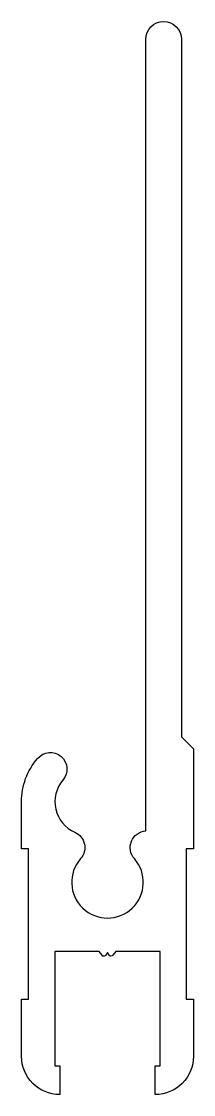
# Model space of a CAD drawing. Extents: x 727.3 to 734.5, y -42.4 to 2.6.
import ezdxf

# ---------------------------------------------------------------- set-up
doc = ezdxf.new("R2010")
doc.units = 0
doc.header["$LTSCALE"] = 15
doc.layers.get('0').update_dxf_attribs({"linetype": 'CONTINUOUS'})

msp = doc.modelspace()

# ---------------------------------------------------------------- linework, layer by layer
at = {"color": 0, "ltscale": 0.05}
msp.add_lwpolyline([(733.957, -27.388), (734.457, -27.888), (734.457, -32.088), (734.157, -32.088), (734.157, -38.388), (734.457, -38.388), (734.457, -40.788, -0.414214), (732.857, -42.388), (732.857, -41.188), (733.057, -41.188), (733.057, -36.388), (731.207, -36.388), (731.087, -36.548, -0.524993), (730.923, -36.541), (730.857, -36.438), (730.792, -36.541, -0.524993), (730.627, -36.548), (730.507, -36.388), (728.657, -36.388), (728.657, -41.188), (728.857, -41.188), (728.857, -42.388, -0.414214), (727.257, -40.788), (727.257, -38.388), (727.557, -38.388), (727.557, -32.088), (727.257, -32.088), (727.257, -30.111, -0.178707), (727.929, -28.291, -1), (728.993, -29.201, 0.502297), (729.491, -31.391, -0.507324), (729.733, -32.495, 2.217178), (731.981, -32.495, -0.62141), (732.457, -31.333), (732.457, 1.862, -1), (733.957, 1.862)], format="xyb", close=True, dxfattribs=at)

doc.saveas('drawing.dxf')
